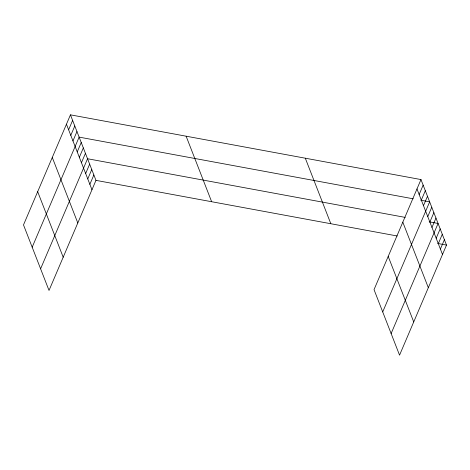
<?xml version="1.0" encoding="UTF-8"?>
<svg xmlns="http://www.w3.org/2000/svg" width="470" height="470" viewBox="0 0 470 470"><rect width="100%" height="100%" fill="white"/><g stroke="black" fill="none" stroke-linecap="round" stroke-linejoin="round"><path stroke-width="0.7" d="M70.453 114.839L23.5 224.913L49.021 290.437L95.968 180.363L70.453 114.839L420.979 179.564L446.5 245.087L399.547 355.161L374.032 289.637L420.979 179.564M68.62 129.785L72.621 120.408M70.788 135.354L74.789 125.978M72.956 140.924L76.957 131.547M32.177 247.191L79.125 137.117L413.23 198.81M77.233 151.898L81.234 142.522M79.336 157.309L83.337 147.933M81.445 162.714L85.446 153.338M40.596 268.817L87.549 158.743L405.222 217.399M85.658 173.524L89.653 164.147M87.761 178.929L91.762 169.553M89.864 184.334L93.865 174.958M419.152 194.51L423.147 185.133M421.32 200.079L425.321 190.703M423.488 205.649L427.488 196.272M382.709 311.916L429.656 201.841L420.756 200.197M427.765 216.623L431.76 207.246M429.868 222.028L433.869 212.651M431.971 227.433L435.972 218.057M391.128 333.536L438.081 223.462L429.18 221.822M436.184 238.243L440.184 228.872M438.293 243.654L442.288 234.277M440.396 249.059L444.397 239.682M95.968 180.363L397.221 235.987M437.599 243.442L446.5 245.087M416.978 188.94L442.499 254.464M402.808 222.169L428.329 287.693M388.202 256.403L413.723 321.932M305.306 158.202L330.827 223.726M186.126 136.2L211.647 201.724M66.452 124.215L91.973 189.739M52.276 157.444L77.797 222.974M37.676 191.684L63.192 257.208"/></g></svg>
